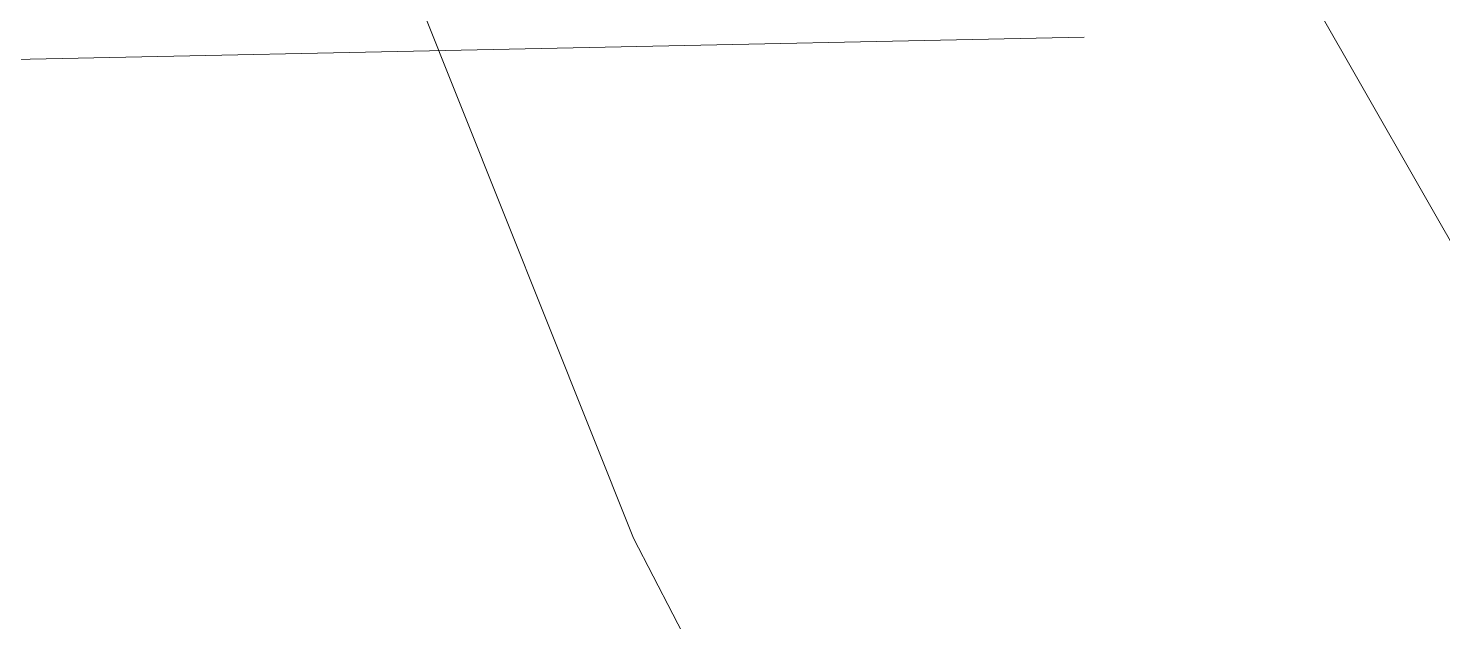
# Model space of a CAD drawing. Header units: millimetres. Extents: x -2078669 to -1085629, y -5987148 to 310365.
# Drawn here: x -1698457 to -1695134, y -2649089 to -2647695 of the extents above; entities that cross this region are included whole.
import ezdxf

# ---------------------------------------------------------------- set-up
doc = ezdxf.new("R2010")
doc.units = ezdxf.units.MM
doc.header["$LTSCALE"] = 500
for name, color, linetype, lineweight in [('D-BGD', 7, 'Continuous', 13), ('D-BYP-STR8', 5, 'Continuous', 25), ('D-BYP-STRC', 1, 'Continuous', 13)]:
    doc.layers.add(name, color=color, linetype=linetype, lineweight=lineweight)
doc.styles.add('MS ゴシック', font='MS Gothic.ttf')
doc.dimstyles.new('DIM-500-F', dxfattribs={"dimscale": 500, "dimtxt": 3.5, "dimasz": 2.5, "dimexe": 0, "dimexo": 2, "dimgap": 0.8, "dimtad": 1, "dimdec": 0, "dimzin": 0, "dimdsep": 46, "dimtxsty": 'MS ゴシック', "dimblk": 'OPEN', "dimcen": 0.1, "dimclrd": 256, "dimclre": 256, "dimclrt": 256, "dimaunit": 1, "dimadec": 4, "dimazin": 0, "dimtfac": 1, "dimtdec": 0, "dimtmove": 2, "dimatfit": 3, "dimldrblk": 'OPEN', "dimfxl": 1, "dimtolj": 1, "dimtzin": 0, "dimlwd": -1, "dimlwe": -1, "dimarcsym": 2})

# ---------------------------------------------------------------- blocks, each defined once
blk = doc.blocks.new('河川平面')
at = {"layer": 'D-BGD', "linetype": 'Continuous'}
blk.add_line((1609527, -2792328.8), (1614989.8, -2792216.2), dxfattribs=at)
at = {"layer": 'D-BGD', "linetype": 'Continuous', "flags": 128}
for points, elevation in [([(1611715.3, -2620513.6), (1611197, -2668195.4), (1611105, -2685482.1), (1611227.5, -2700780.1), (1611946.4, -2745631.7), (1612010.6, -2749081.6), (1612060.3, -2750532.4), (1612325.1, -2753298.3), (1612593.4, -2757484.9), (1612783.4, -2763611.6), (1612863.6, -2771281.9), (1612734, -2784704.9), (1612727.3, -2788483.1), (1612845, -2790264.8), (1613065.1, -2791226.4), (1613930.5, -2793392.9), (1615912.3, -2797217.2), (1616301.4, -2797928.8), (1618571.8, -2802762.2), (1619578.2, -2807143.5), (1619706.8, -2810758.5), (1619619.1, -2816361.1)], 366000), ([(1621745.6, -2814441.4), (1621890.9, -2808509.8), (1621764.1, -2806453), (1621613.3, -2804738.8), (1621189.8, -2802459.6), (1619944.5, -2799860.3), (1615503, -2792087.9), (1615082.8, -2791125.5), (1614668.6, -2789480.2), (1614590.7, -2787428.5), (1614423.9, -2780446.6), (1614954, -2770847.9), (1614659.6, -2757775.2), (1613687.3, -2747587.4), (1613372.7, -2737098.4), (1613202.8, -2724565.5), (1612723.9, -2704238.9), (1612725.9, -2695354), (1612598.9, -2678221.7), (1612988.1, -2655305.3), (1612966.3, -2630581.5), (1613359.4, -2620513.6)], 365000)]:
    blk.add_lwpolyline(points, dxfattribs=dict(at, elevation=elevation))
blk = doc.blocks.new('_Open')
at = {"color": 0, "linetype": 'ByBlock', "lineweight": -2}
for p, q in [((-1, 0.1667), (0, 0)), ((-1, -0.1667), (0, 0)), ((0, 0), (-1, 0))]:
    blk.add_line(p, q, dxfattribs=at)

msp = doc.modelspace()

# ---------------------------------------------------------------- linework, layer by layer
at = {"layer": 'D-BYP-STR8'}
msp.add_circle((-1712403.8, -2646580.4), 20000, dxfattribs=at)

# ---------------------------------------------------------------- block references
at = {"layer": 'D-BGD'}
msp.add_blockref('河川平面', (-3310965.8, 144500.2), dxfattribs=at)

# ---------------------------------------------------------------- leaders
at = {"layer": 'D-BYP-STRC'}
msp.add_leader([(-1704918.8, -2639118.6), (-1678385, -2659048.5)], dimstyle='DIM-500-F', dxfattribs=at)

doc.saveas('drawing.dxf')
